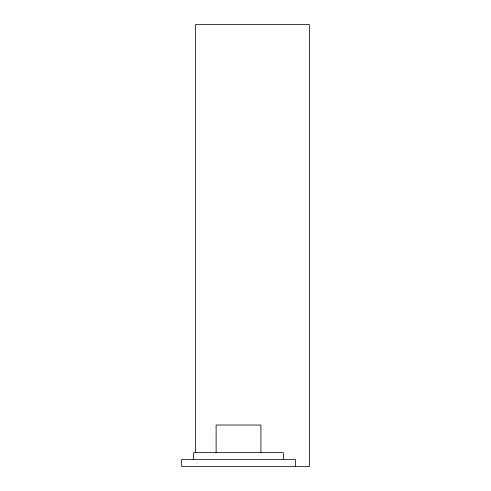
<?xml version="1.0" encoding="UTF-8"?>
<svg xmlns="http://www.w3.org/2000/svg" width="491" height="491" viewBox="0 0 491 491"><rect width="100%" height="100%" fill="white"/><g stroke="black" fill="none" stroke-linecap="round" stroke-linejoin="round"><path stroke-width="0.74" d="M295.472 466.45L295.472 459.545L181.56 459.545L181.56 466.45L309.44 466.45L309.44 24.55L195.528 24.55L195.528 452.641M283.387 459.545L283.387 452.641L193.638 452.641L193.638 459.545M260.911 452.641L260.911 425.022L216.12 425.022L216.12 452.641"/></g></svg>
